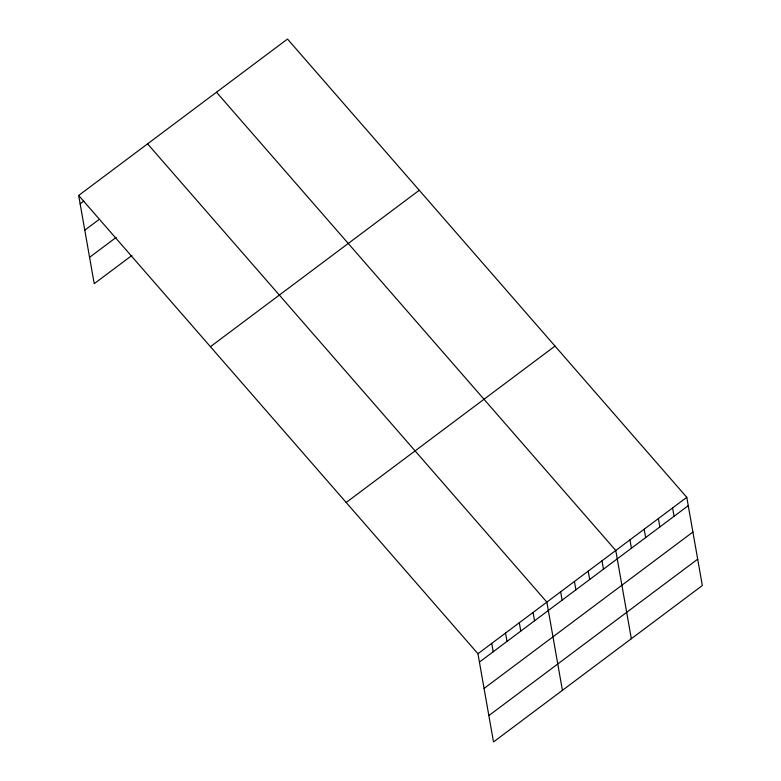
<?xml version="1.0" encoding="UTF-8"?>
<svg xmlns="http://www.w3.org/2000/svg" width="781" height="781" viewBox="0 0 781 781"><rect width="100%" height="100%" fill="white"/><g stroke="black" fill="none" stroke-linecap="round" stroke-linejoin="round"><path stroke-width="1.17" d="M78.666 195.465L287.496 39.05L686.782 497.312L702.334 585.535L493.504 741.95L477.943 653.726L78.666 195.465L94.218 283.688L131.891 255.475M80.14 203.831L83.811 201.078M84.787 230.18L98.572 219.861M89.571 257.339L116.223 237.375M210.431 346.696L419.26 190.271M346.178 502.495L555.018 346.081M477.943 653.726L686.782 497.312M479.417 662.083L688.256 505.668M484.064 688.442L692.903 532.027M488.857 715.591L697.687 559.176M216.493 92.236L615.77 550.488L631.331 638.712M147.58 143.85L546.856 602.112L562.418 690.336M672.578 507.943L674.052 516.309M658.373 518.584L659.847 526.941M644.179 529.215L645.653 537.582M629.974 539.856L631.448 548.213M601.995 560.817L603.469 569.173M588.21 571.136L589.684 579.502M574.425 581.464L575.9 589.821M560.641 591.783L562.115 600.15M533.072 612.431L534.546 620.797M519.297 622.76L520.771 631.116M505.512 633.079L506.986 641.435M491.727 643.398L493.201 651.764"/></g></svg>
